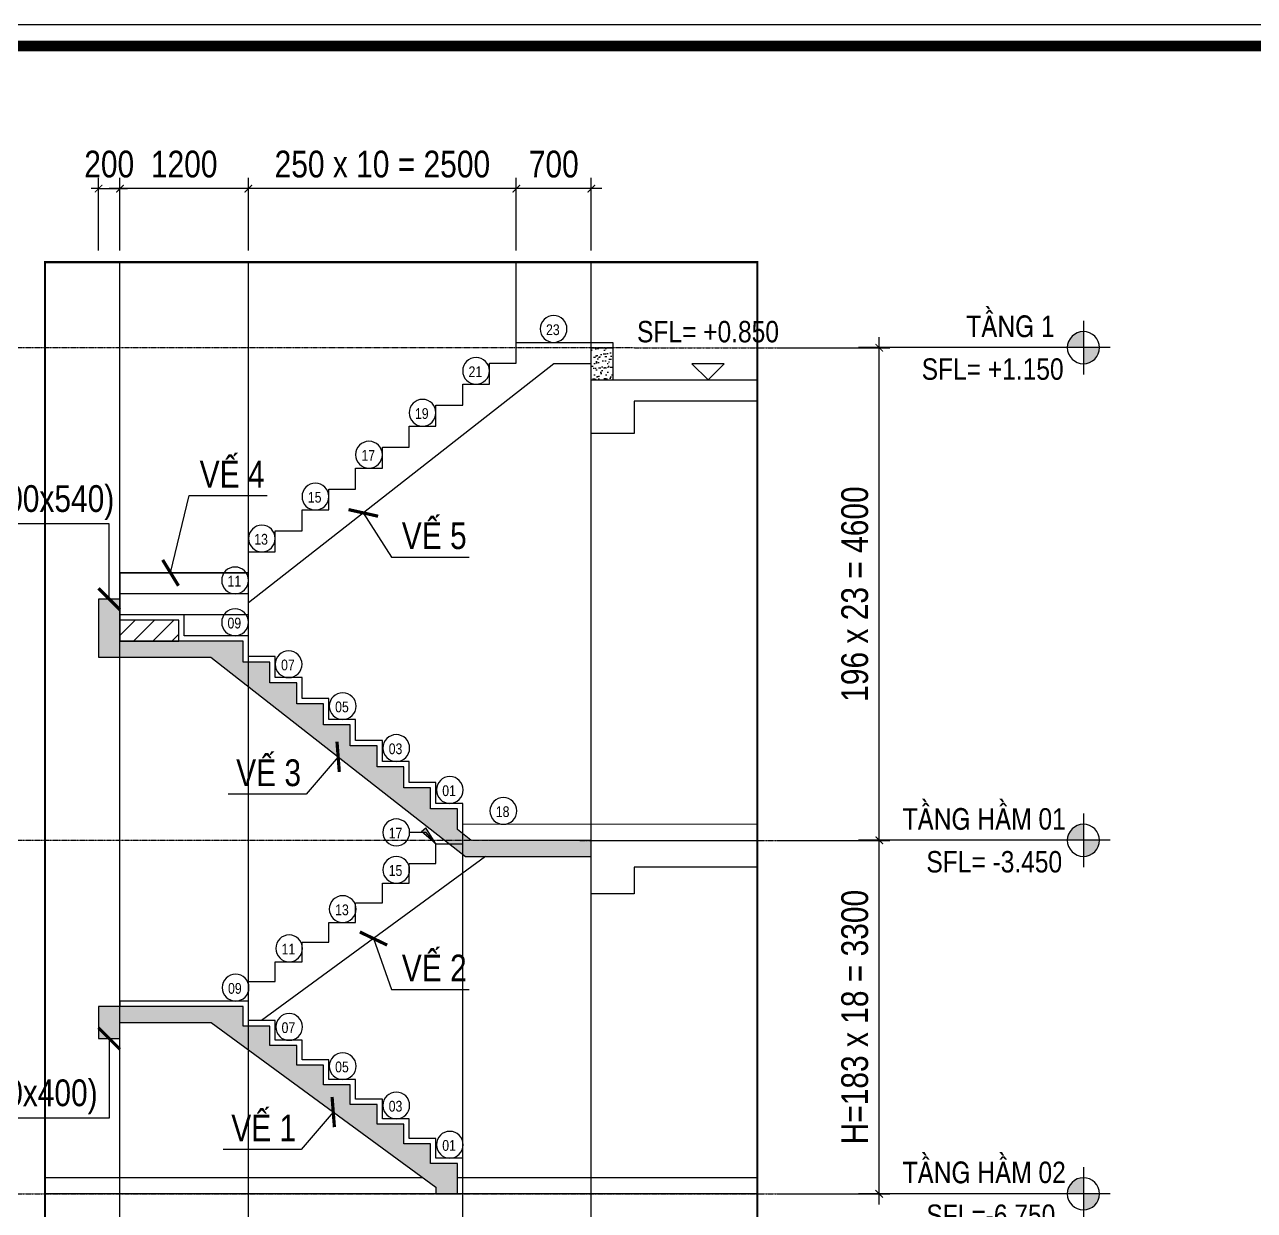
# Model space of a CAD drawing. Header units: millimetres. Extents: x 379264 to 1158416, y -283062 to 356890.
# Drawn here: x 1042587 to 1048327, y -7738 to -2202 of the extents above; entities that cross this region are included whole.
import ezdxf
from ezdxf.enums import TextEntityAlignment as Align

# ---------------------------------------------------------------- set-up
doc = ezdxf.new("R2010")
doc.units = ezdxf.units.MM
for name, pattern in [('CENTER', [2, 1.25, -0.25, 0.25, -0.25]), ('CHI TIET THANG SAN VUON$0$HIDDEN', [0.375, 0.25, -0.125]), ('DASHED2', [0.375, 0.25, -0.125])]:
    doc.linetypes.add(name, pattern=pattern)
for name, color, linetype in [('01PM. TEXT A', 3, 'Continuous'), ('02PM. TEXT B', 4, 'Continuous'), ('04PM. THIN', 7, 'Continuous'), ('05PM. FRAME', 4, 'Continuous'), ('11PM. DIM', 2, 'Continuous'), ('12PM. GRID', 8, 'CENTER'), ('13PM. HATCH', 8, 'Continuous'), ('CHI TIET THANG SAN VUON$0$Hatch vat lieu', 252, 'Continuous'), ('CHI TIET THANG SAN VUON$0$Number Step', 94, 'Continuous')]:
    doc.layers.add(name, color=color, linetype=linetype)
doc.styles.add('[PMDC2013]STYLE', font='arial.ttf', dxfattribs={"width": 0.8})
doc.styles.add('BLOCK A - CHI TIET THANG 1$0$VNI-HelveC', font='VHELVCN_0.TTF')
doc.styles.add('CHI TIET THANG SAN VUON$0$VNI-HelveC', font='VHELVCN_0.TTF')
doc.styles.add('CHI TIET THANG SAN VUON$0$VNI-HelveCB', font='VHELVCB_0.TTF')
doc.dimstyles.new('BLOCK A - CHI TIET THANG 1$0$Dim 50 (A1-A2)', dxfattribs={"dimscale": 50, "dimtxt": 2.5, "dimasz": 0.7, "dimexe": 1, "dimexo": 1, "dimgap": 1, "dimtad": 1, "dimdec": 0, "dimzin": 12, "dimdsep": 46, "dimtxsty": '[PMDC2013]STYLE', "dimblk": 'ARCHTICK', "dimcen": 0, "dimdle": 1, "dimclrd": 2, "dimclre": 2, "dimclrt": 4, "dimadec": 0, "dimazin": 0, "dimtfac": 1, "dimtdec": 0, "dimtix": 1, "dimtmove": 2, "dimatfit": 3, "dimldrblk": 'ARCHTICK', "dimfxl": 1, "dimtolj": 1, "dimtzin": 0, "dimarcsym": 0})
doc.dimstyles.new('CHI TIET THANG SAN VUON$0$Dim 50 (A1-A2)', dxfattribs={"dimscale": 50, "dimtxt": 2, "dimasz": 0.7, "dimexe": 0, "dimexo": 1, "dimgap": 1, "dimtad": 1, "dimdec": 0, "dimzin": 12, "dimdsep": 46, "dimtxsty": 'CHI TIET THANG SAN VUON$0$VNI-HelveC', "dimblk": 'CHI TIET THANG SAN VUON$0$_Dot', "dimcen": 1, "dimclrd": 256, "dimclre": 256, "dimclrt": 3, "dimadec": 0, "dimazin": 0, "dimtfac": 1, "dimtdec": 0, "dimtix": 1, "dimtmove": 2, "dimatfit": 3, "dimldrblk": 'CHI TIET THANG SAN VUON$0$HTT Arrow 30', "dimfxl": 1, "dimtfill": 1, "dimtolj": 1, "dimtzin": 0, "dimarcsym": 0})
pattern_1 = [(82.5, (1016423.135, -6886.445), (-26.8036, 25.106512), [0, -28.956, 0, -32.385, 0, -30.95625]), (52.5, (1016423.135, -6886.445), (-14.17582, 61.85496), [0, -15.621, 0, -26.0985, 0, -10.00125]), (12.5, (1016406.567, -6903.014), (41.872487, 42.024923), [0, -9.525, 0, -34.29, 0, -44.7675]), (2.5, (1016406.567, -6903.014), (28.67108, 52.31631), [0, -4.7625, 0, -22.479, 0, -25.7175])]

# ---------------------------------------------------------------- blocks, each defined once
blk = doc.blocks.new('CHI TIET THANG SAN VUON$0$_Dot')
at = {"color": 0, "linetype": 'ByBlock', "lineweight": -2}
blk.add_line((-0.5, 0), (-1, 0), dxfattribs=at)
at = {"color": 0, "linetype": 'ByBlock', "const_width": 0.5}
blk.add_lwpolyline([(-0.25, 0, 1), (0.25, 0, 1)], format="xyb", close=True, dxfattribs=at)
blk = doc.blocks.new('CHI TIET THANG SAN VUON$0$HTT Arrow 30')
blk.add_hatch(color=256).paths.add_polyline_path([(-2.5, 0.375), (-2.5, -0.375), (0, 0)])
at = {"color": 0, "linetype": 'ByBlock', "lineweight": -2}
for p, q in [((0, 0), (-2.5, 0.375)), ((-2.5, -0.375), (-2.5, 0.375)), ((0, 0), (-2.5, -0.375))]:
    blk.add_line(p, q, dxfattribs=at)
blk = doc.blocks.new('CHI TIET THANG SAN VUON$0$Number Step')
at = {"color": 0, "linetype": 'ByBlock'}
blk.add_circle((0, 0), 2.5, dxfattribs=at)
at = {"color": 0, "linetype": 'ByBlock', "lineweight": -2, "style": 'CHI TIET THANG SAN VUON$0$VNI-HelveCB'}
blk.add_attdef('TEXT', text='', height=2, dxfattribs=at).set_placement((0, 0), align=Align.MIDDLE)
blk = doc.blocks.new('_ArchTick')
at = {"color": 0, "linetype": 'ByBlock', "const_width": 0.15}
blk.add_lwpolyline([(-0.5, -0.5), (0.5, 0.5)], dxfattribs=at)
blk = doc.blocks.new('*D1230')
at = {"layer": '11PM. DIM', "color": 2, "lineweight": -2, "transparency": 16777216}
for p, q in [((1046576, -6060.8), (1046576, -3660.9)), ((1046111.6, -3710.9), (1046626, -3710.9)), ((1046111.6, -6010.8), (1046626, -6010.8))]:
    blk.add_line(p, q, dxfattribs=at)
at = {"layer": 'Defpoints', "color": 0, "transparency": 16777216}
for p in [(1046061.6, -3710.9), (1046576, -3710.9), (1046061.6, -6010.8)]:
    blk.add_point(p, dxfattribs=at)
at = {"layer": '11PM. DIM', "color": 2, "lineweight": -2, "transparency": 16777216, "xscale": 35, "yscale": 35, "zscale": 35}
for p, rotation in [((1046576, -3710.9), 90), ((1046576, -6010.8), 270)]:
    blk.add_blockref('_ArchTick', p, dxfattribs=dict(at, rotation=rotation))
at = {"layer": '11PM. DIM', "color": 4, "transparency": 16777216, "insert": (1046462.1, -4860.9), "char_height": 125, "attachment_point": 5, "rotation": 90, "style": '[PMDC2013]STYLE'}
blk.add_mtext('\\A1;196 x 23 = 4600', dxfattribs=at)
blk = doc.blocks.new('BLOCK A - CHI TIET THANG 1$0$Level')
at = {"linetype": 'ByBlock'}
h = blk.add_hatch(color=0, dxfattribs=at)
h.paths.add_polyline_path([(0, 1.5), (0, 0), (1.5, 0, 0.414214)])
h.paths.add_polyline_path([(0, 0), (-1.5, 0, 0.414214), (0, -1.5)])
at = {"color": 0, "linetype": 'ByBlock'}
for p, q in [((0, 2.5), (0, -2.5)), ((-2.5, 0), (21, 0))]:
    blk.add_line(p, q, dxfattribs=at)
blk.add_circle((0, 0), 1.5, dxfattribs=at)
at = {"color": 0, "linetype": 'ByBlock', "lineweight": -2, "style": 'BLOCK A - CHI TIET THANG 1$0$VNI-HelveC'}
for tag, p in [('FLOOR', (2.5, 1)), ('LEVEL', (2.5, -3))]:
    blk.add_attdef(tag, p, '', height=2, dxfattribs=at)
blk = doc.blocks.new('*D1231')
at = {"layer": '11PM. DIM', "color": 2, "lineweight": -2, "transparency": 16777216}
for p, q in [((1046576, -7710.8), (1046576, -5960.8)), ((1046111.6, -6010.8), (1046626, -6010.8)), ((1046111.6, -7660.8), (1046626, -7660.8))]:
    blk.add_line(p, q, dxfattribs=at)
at = {"layer": 'Defpoints', "color": 0, "transparency": 16777216}
for p in [(1046061.6, -6010.8), (1046576, -6010.8), (1046061.6, -7660.8)]:
    blk.add_point(p, dxfattribs=at)
at = {"layer": '11PM. DIM', "color": 2, "lineweight": -2, "transparency": 16777216, "xscale": 35, "yscale": 35, "zscale": 35}
for p, rotation in [((1046576, -6010.8), 90), ((1046576, -7660.8), 270)]:
    blk.add_blockref('_ArchTick', p, dxfattribs=dict(at, rotation=rotation))
at = {"layer": '11PM. DIM', "color": 4, "transparency": 16777216, "insert": (1046462.1, -6835.8), "char_height": 125, "attachment_point": 5, "rotation": 90, "style": '[PMDC2013]STYLE'}
blk.add_mtext('\\A1;H=183 x 18 = 3300', dxfattribs=at)
blk = doc.blocks.new('CHI TIET THANG SAN VUON$0$Text P3')
at = {"color": 0, "linetype": 'ByBlock', "lineweight": -2}
blk.add_lwpolyline([(0, 0), (-1.5, 1.5), (1.5, 1.5), (0, 0)], dxfattribs=at)
at = {"color": 0, "linetype": 'ByBlock', "lineweight": -2, "style": 'CHI TIET THANG SAN VUON$0$VNI-HelveC'}
for tag, p in [('TEXT1', (0, 11.5)), ('TEXT2', (0, 8)), ('TEXT3', (0, 4.5))]:
    blk.add_attdef(tag, text='', height=2, dxfattribs=at).set_placement(p, align=Align.MIDDLE_CENTER)
blk = doc.blocks.new('*D1236')
at = {"layer": '11PM. DIM', "color": 2, "lineweight": -2, "transparency": 16777216}
for p, q in [((1044881.6, -3256.4), (1044881.6, -2918.2)), ((1045231.6, -3256.4), (1045231.6, -2918.2)), ((1045281.6, -2968.2), (1044831.6, -2968.2))]:
    blk.add_line(p, q, dxfattribs=at)
at = {"layer": 'Defpoints', "color": 0, "transparency": 16777216}
for p in [(1044881.6, -2968.2), (1044881.6, -3306.4), (1045231.6, -3306.4)]:
    blk.add_point(p, dxfattribs=at)
at = {"layer": '11PM. DIM', "color": 2, "lineweight": -2, "transparency": 16777216, "xscale": 35, "yscale": 35, "zscale": 35, "rotation": 180}
blk.add_blockref('_ArchTick', (1044881.6, -2968.2), dxfattribs=at)
at = {"layer": '11PM. DIM', "color": 2, "lineweight": -2, "transparency": 16777216, "xscale": 35, "yscale": 35, "zscale": 35}
blk.add_blockref('_ArchTick', (1045231.6, -2968.2), dxfattribs=at)
at = {"layer": '11PM. DIM', "color": 4, "transparency": 16777216, "insert": (1045056.6, -2854.3), "char_height": 125, "attachment_point": 5, "style": '[PMDC2013]STYLE'}
blk.add_mtext('\\A1;700', dxfattribs=at)
blk = doc.blocks.new('*D1237')
at = {"layer": '11PM. DIM', "color": 2, "lineweight": -2, "transparency": 16777216}
for p, q in [((1043631.6, -3256.3), (1043631.6, -2918.2)), ((1044881.6, -3256.3), (1044881.6, -2918.2)), ((1044931.6, -2968.2), (1043581.6, -2968.2))]:
    blk.add_line(p, q, dxfattribs=at)
at = {"layer": 'Defpoints', "color": 0, "transparency": 16777216}
for p in [(1043631.6, -2968.2), (1043631.6, -3306.3), (1044881.6, -3306.3)]:
    blk.add_point(p, dxfattribs=at)
at = {"layer": '11PM. DIM', "color": 2, "lineweight": -2, "transparency": 16777216, "xscale": 35, "yscale": 35, "zscale": 35, "rotation": 180}
blk.add_blockref('_ArchTick', (1043631.6, -2968.2), dxfattribs=at)
at = {"layer": '11PM. DIM', "color": 2, "lineweight": -2, "transparency": 16777216, "xscale": 35, "yscale": 35, "zscale": 35}
blk.add_blockref('_ArchTick', (1044881.6, -2968.2), dxfattribs=at)
at = {"layer": '11PM. DIM', "color": 4, "transparency": 16777216, "insert": (1044256.6, -2854.3), "char_height": 125, "attachment_point": 5, "style": '[PMDC2013]STYLE'}
blk.add_mtext('\\A1;250 x 10 = 2500', dxfattribs=at)
blk = doc.blocks.new('*D1238')
at = {"layer": '11PM. DIM', "color": 2, "lineweight": -2, "transparency": 16777216}
for p, q in [((1043031.6, -3256.3), (1043031.6, -2918.2)), ((1043631.6, -3256.3), (1043631.6, -2918.2)), ((1043681.6, -2968.2), (1042981.6, -2968.2))]:
    blk.add_line(p, q, dxfattribs=at)
at = {"layer": 'Defpoints', "color": 0, "transparency": 16777216}
for p in [(1043031.6, -2968.2), (1043031.6, -3306.3), (1043631.6, -3306.3)]:
    blk.add_point(p, dxfattribs=at)
at = {"layer": '11PM. DIM', "color": 2, "lineweight": -2, "transparency": 16777216, "xscale": 35, "yscale": 35, "zscale": 35, "rotation": 180}
blk.add_blockref('_ArchTick', (1043031.6, -2968.2), dxfattribs=at)
at = {"layer": '11PM. DIM', "color": 2, "lineweight": -2, "transparency": 16777216, "xscale": 35, "yscale": 35, "zscale": 35}
blk.add_blockref('_ArchTick', (1043631.6, -2968.2), dxfattribs=at)
at = {"layer": '11PM. DIM', "color": 4, "transparency": 16777216, "insert": (1043331.6, -2854.3), "char_height": 125, "attachment_point": 5, "style": '[PMDC2013]STYLE'}
blk.add_mtext('\\A1;1200', dxfattribs=at)
blk = doc.blocks.new('*D1239')
at = {"layer": '11PM. DIM', "color": 2, "lineweight": -2, "transparency": 16777216}
for p, q in [((1042931.6, -3256.3), (1042931.6, -2918.2)), ((1043031.6, -3256.3), (1043031.6, -2918.2)), ((1042931.6, -2968.2), (1042896.6, -2968.2)), ((1042931.6, -2968.2), (1043031.6, -2968.2)), ((1043031.6, -2968.2), (1043066.6, -2968.2))]:
    blk.add_line(p, q, dxfattribs=at)
at = {"layer": 'Defpoints', "color": 0, "transparency": 16777216}
for p in [(1043031.6, -2968.2), (1042931.6, -3306.3), (1043031.6, -3306.3)]:
    blk.add_point(p, dxfattribs=at)
at = {"layer": '11PM. DIM', "color": 2, "lineweight": -2, "transparency": 16777216, "xscale": 35, "yscale": 35, "zscale": 35}
blk.add_blockref('_ArchTick', (1042931.6, -2968.2), dxfattribs=at)
at = {"layer": '11PM. DIM', "color": 2, "lineweight": -2, "transparency": 16777216, "xscale": 35, "yscale": 35, "zscale": 35, "rotation": 180}
blk.add_blockref('_ArchTick', (1043031.6, -2968.2), dxfattribs=at)
at = {"layer": '11PM. DIM', "color": 4, "transparency": 16777216, "insert": (1042981.6, -2854.3), "char_height": 125, "attachment_point": 5, "style": '[PMDC2013]STYLE'}
blk.add_mtext('\\A1;200', dxfattribs=at)
blk = doc.blocks.new('CHG_XX_Khung ten')
blk.add_lwpolyline([(15, 579), (826, 579), (826, 15), (15, 15)], close=True)
at = {"color": 4, "linetype": 'Continuous', "const_width": 1}
blk.add_lwpolyline([(17, 577), (824, 577), (824, 17), (17, 17)], close=True, dxfattribs=at)

msp = doc.modelspace()

# ---------------------------------------------------------------- hatches: boundary and pattern name
at = {"layer": '13PM. HATCH'}
h = msp.add_hatch(dxfattribs=at)
h.set_pattern_fill('AR-SAND', color=256, scale=0.75, angle=45, style=0)
h.set_pattern_definition(pattern_1)
h.paths.add_polyline_path([(1045331.61, -3710.7), (1045231.61, -3710.7), (1045231.61, -3860.7), (1045331.61, -3860.7)])
h = msp.add_hatch(dxfattribs=at)
h.set_pattern_fill('AR-SAND', color=256, scale=0.75, angle=45, style=0)
h.set_pattern_definition(pattern_1)
h.paths.add_polyline_path([(1042931.61, -5155.26), (1043031.61, -5155.26), (1043455.75, -5155.26), (1044644.64, -6085.7), (1045231.61, -6085.7), (1045231.61, -6010.7), (1044756.61, -6010.7), (1044670.21, -6010.48), (1044606.61, -5960.7), (1044606.61, -5862.87), (1044481.61, -5862.87), (1044481.61, -5765.05), (1044356.61, -5765.05), (1044356.61, -5667.22), (1044231.61, -5667.22), (1044231.61, -5569.39), (1044106.61, -5569.39), (1044106.61, -5471.57), (1043981.61, -5471.57), (1043981.61, -5373.74), (1043856.61, -5373.74), (1043856.61, -5275.92), (1043731.61, -5275.92), (1043731.61, -5178.09), (1043606.61, -5178.09), (1043606.61, -5080.26), (1043031.61, -5080.26), (1043031.61, -4884.61), (1042931.61, -4884.61)])
h = msp.add_hatch(dxfattribs=at)
h.set_pattern_fill('ANSI31', color=256, scale=20, style=0)
h.set_pattern_definition([(45, (140443.336, 207885.46), (-44.9012806, 44.9012806), [])])
h.paths.add_polyline_path([(1043306.61, -4982.44), (1043031.61, -4982.44), (1043031.61, -5080.26), (1043306.61, -5080.26)])
h = msp.add_hatch(dxfattribs=at)
h.set_pattern_fill('AR-SAND', color=256, scale=0.75, angle=45, style=0)
h.set_pattern_definition(pattern_1)
edge = h.paths.add_edge_path()
edge.add_line((1042931.61, -6935.7), (1043031.61, -6935.7))
edge.add_line((1043031.61, -6935.7), (1043031.61, -6860.7))
edge.add_line((1043031.61, -6860.7), (1043457.05, -6860.7))
edge.add_line((1043457.05, -6860.7), (1044506.61, -7630.37))
edge.add_line((1044506.61, -7630.37), (1044506.61, -7660.7))
edge.add_line((1044506.61, -7660.7), (1044606.61, -7660.7))
edge.add_line((1044606.61, -7660.7), (1044606.61, -7519.03))
edge.add_line((1044606.61, -7519.03), (1044481.61, -7519.03))
edge.add_line((1044481.61, -7519.03), (1044481.61, -7427.37))
edge.add_line((1044481.61, -7427.37), (1044356.61, -7427.37))
edge.add_line((1044356.61, -7427.37), (1044356.61, -7335.7))
edge.add_line((1044356.61, -7335.7), (1044231.61, -7335.7))
edge.add_line((1044231.61, -7335.7), (1044231.61, -7244.03))
edge.add_line((1044231.61, -7244.03), (1044106.61, -7244.03))
edge.add_line((1044106.61, -7244.03), (1044106.61, -7152.37))
edge.add_line((1044106.61, -7152.37), (1043981.61, -7152.37))
edge.add_line((1043981.61, -7152.37), (1043981.61, -7060.7))
edge.add_line((1043981.61, -7060.7), (1043856.61, -7060.7))
edge.add_line((1043856.61, -7060.7), (1043856.61, -6969.03))
edge.add_line((1043856.61, -6969.03), (1043731.61, -6969.03))
edge.add_line((1043731.61, -6969.03), (1043731.61, -6877.37))
edge.add_line((1043731.61, -6877.37), (1043606.61, -6877.37))
edge.add_line((1043606.61, -6877.37), (1043606.61, -6785.7))
edge.add_line((1043606.61, -6785.7), (1042931.61, -6785.7))
edge.add_line((1042931.61, -6785.7), (1042931.61, -6935.7))
edge.add_line((1042931.61, -6935.7), (1043031.61, -6935.7))
edge.add_line((1043031.61, -6935.7), (1043031.61, -6860.7))

# ---------------------------------------------------------------- linework, layer by layer
at = {"linetype": 'CHI TIET THANG SAN VUON$0$HIDDEN', "ltscale": 10, "const_width": 10}
msp.add_lwpolyline([(1042681.81, -8035.7), (1046006.61, -8035.7), (1046006.61, -3311.41), (1042681.81, -3311.41)], close=True, dxfattribs=at)
at = {"layer": '05PM. FRAME', "ltscale": 0.25}
msp.add_line((1046006.61, -7660.7), (1042681.81, -7660.7), dxfattribs=at)
for points in [[(1045231.61, -3860.7), (1045231.61, -3710.7), (1045331.61, -3710.7), (1045331.61, -3860.7)], [(1046006.61, -3960.7), (1045431.61, -3960.7), (1045431.61, -4110.7), (1045231.61, -4110.7), (1045231.61, -3860.7), (1046006.61, -3860.7)], [(1042931.61, -5155.26), (1043031.61, -5155.26), (1043031.61, -5155.26), (1043455.75, -5155.26), (1044644.64, -6085.7), (1045231.61, -6085.7), (1045231.61, -6010.7), (1044756.61, -6010.7), (1044670.21, -6010.48), (1044606.61, -5960.7), (1044606.61, -5862.87), (1044481.61, -5862.87), (1044481.61, -5765.05), (1044356.61, -5765.05), (1044356.61, -5667.22), (1044231.61, -5667.22), (1044231.61, -5569.39), (1044106.61, -5569.39), (1044106.61, -5471.57), (1043981.61, -5471.57), (1043981.61, -5373.74), (1043856.61, -5373.74), (1043856.61, -5275.92), (1043731.61, -5275.92), (1043731.61, -5178.09), (1043606.61, -5178.09), (1043606.61, -5080.26), (1043031.61, -5080.26), (1043031.61, -4884.61), (1042931.61, -4884.61), (1042931.61, -5155.26)], [(1046006.61, -6135.7), (1045431.61, -6135.7), (1045431.61, -6260.7), (1045231.61, -6260.7), (1045231.61, -6010.7), (1046006.61, -6010.7)], [(1042931.61, -6935.7), (1043031.61, -6935.7), (1043031.61, -6860.7), (1043457.05, -6860.7), (1044506.61, -7630.37), (1044506.61, -7660.7), (1044606.61, -7660.7), (1044606.61, -7519.03), (1044481.61, -7519.03), (1044481.61, -7427.37), (1044356.61, -7427.37), (1044356.61, -7335.7), (1044231.61, -7335.7), (1044231.61, -7244.03), (1044106.61, -7244.03), (1044106.61, -7152.37), (1043981.61, -7152.37), (1043981.61, -7060.7), (1043856.61, -7060.7), (1043856.61, -6969.03), (1043731.61, -6969.03), (1043731.61, -6877.37), (1043606.61, -6877.37), (1043606.61, -6785.7), (1042931.61, -6785.7), (1042931.61, -6935.7), (1043031.61, -6935.7), (1043031.61, -6860.7)]]:
    msp.add_lwpolyline(points, dxfattribs=at)
msp.add_lwpolyline([(1043306.61, -4982.44), (1043031.61, -4982.44), (1043031.61, -5080.26), (1043306.61, -5080.26)], close=True, dxfattribs=at)
at = {"layer": '12PM. GRID', "ltscale": 3}
for p, q in [((1042291.69, -3710.2), (1046562.91, -3710.7)), ((1042291.69, -6010.2), (1046562.91, -6010.7)), ((1042291.69, -7660.2), (1046562.91, -7660.7))]:
    msp.add_line(p, q, dxfattribs=at)
at = {"layer": '12PM. GRID', "linetype": 'DASHED2', "ltscale": 3}
for points in [[(1043031.61, -8032.39), (1043031.61, -3311.41)], [(1043631.61, -8032.39), (1043631.61, -3311.41)], [(1044881.61, -3685.7), (1044881.61, -3311.41)], [(1045231.61, -8032.39), (1045231.61, -3311.41)], [(1044631.61, -8032.39), (1044631.61, -5837.87)]]:
    msp.add_lwpolyline(points, dxfattribs=at)
at = {"layer": '13PM. HATCH'}
for points in [[(1043031.61, -4761.79), (1043631.61, -4761.79), (1043631.61, -4663.96), (1043756.61, -4663.96), (1043756.61, -4566.13), (1043881.61, -4566.13), (1043881.61, -4468.31), (1044006.61, -4468.31), (1044006.61, -4370.48), (1044131.61, -4370.48), (1044131.61, -4272.66), (1044256.61, -4272.66), (1044256.61, -4174.83), (1044381.61, -4174.83), (1044381.61, -4077), (1044506.61, -4077), (1044506.61, -3979.18), (1044631.61, -3979.18), (1044631.61, -3881.35), (1044756.61, -3881.35), (1044756.61, -3783.52), (1044881.61, -3783.52), (1044881.61, -3685.7), (1045331.61, -3685.7), (1045331.61, -3710.7)], [(1045231.61, -3785.7), (1045057.47, -3785.7), (1043631.61, -4901.59)], [(1043631.61, -5055.26), (1043631.61, -4761.79), (1043031.61, -4761.79), (1043031.61, -5055.26)], [(1043631.61, -4859.61), (1043031.61, -4859.61)], [(1043631.61, -4957.44), (1043031.61, -4957.44)], [(1046004.97, -5935.7), (1044631.61, -5935.94), (1044631.61, -5837.87), (1044506.61, -5837.87), (1044506.61, -5740.05), (1044381.61, -5740.05), (1044381.61, -5642.22), (1044256.61, -5642.22), (1044256.61, -5544.39), (1044131.61, -5544.39), (1044131.61, -5446.57), (1044006.61, -5446.57), (1044006.61, -5348.74), (1043881.61, -5348.74), (1043881.61, -5250.92), (1043756.61, -5250.92), (1043756.61, -5153.09), (1043631.61, -5153.09), (1043631.61, -5055.26), (1043331.61, -5055.26), (1043331.61, -4957.44), (1043031.61, -4957.44), (1043031.61, -5055.26)], [(1043631.61, -6760.7), (1043631.61, -6669.03), (1043756.61, -6669.03), (1043756.61, -6577.37), (1043881.61, -6577.37), (1043881.61, -6485.7), (1044006.61, -6485.7), (1044006.61, -6394.03), (1044131.61, -6394.03), (1044131.61, -6302.37), (1044256.61, -6302.37), (1044256.61, -6210.7), (1044381.61, -6210.7), (1044381.61, -6119.03), (1044506.61, -6119.03), (1044506.61, -6027.37), (1044631.61, -6027.37), (1044631.61, -5935.7)], [(1044737.98, -6085.7), (1043692.52, -6852.37)], [(1044631.61, -7585.7), (1044631.61, -7494.03), (1044506.61, -7494.03), (1044506.61, -7402.37), (1044381.61, -7402.37), (1044381.61, -7310.7), (1044256.61, -7310.7), (1044256.61, -7219.03), (1044131.61, -7219.03), (1044131.61, -7127.37), (1044006.61, -7127.37), (1044006.61, -7035.7), (1043881.61, -7035.7), (1043881.61, -6944.03), (1043756.61, -6944.03), (1043756.61, -6852.37), (1043631.61, -6852.37), (1043631.61, -6760.7), (1043031.61, -6760.7), (1043031.61, -6785.7)], [(1044445.69, -7585.7), (1042681.81, -7585.7)], [(1046006.61, -7585.7), (1044606.61, -7585.7)]]:
    msp.add_lwpolyline(points, dxfattribs=at)
at = {"layer": 'CHI TIET THANG SAN VUON$0$Hatch vat lieu'}
msp.add_lwpolyline([(1043631.61, -4761.79), (1043631.61, -4213.96)], dxfattribs=at)

# ---------------------------------------------------------------- block references
at = {"layer": '02PM. TEXT B'}
ref = msp.add_blockref('BLOCK A - CHI TIET THANG 1$0$Level', (1047528.7, -3710.52), dxfattribs=dict(at, xscale=-50, yscale=50, zscale=50))
ref.add_attrib('LEVEL', 'SFL= +1.150', dxfattribs={"layer": '0', "color": 0, "linetype": 'ByBlock', "lineweight": -2, "height": 100, "style": 'BLOCK A - CHI TIET THANG 1$0$VNI-HelveC'}).set_placement((1046774.1, -3810.52), align=Align.MIDDLE_LEFT)
ref.add_attrib('FLOOR', 'TAÀNG 1', dxfattribs={"layer": '0', "color": 0, "linetype": 'ByBlock', "lineweight": -2, "height": 100, "style": 'BLOCK A - CHI TIET THANG 1$0$VNI-HelveC'}).set_placement((1046981.84, -3610.52), align=Align.MIDDLE_LEFT)
ref = msp.add_blockref('CHI TIET THANG SAN VUON$0$Text P3', (1045776.85, -3860.7), dxfattribs=dict(at, xscale=-50, yscale=50, zscale=50))
ref.add_attrib('TEXT3', 'SFL= +0.850', dxfattribs={"layer": '0', "color": 0, "linetype": 'ByBlock', "lineweight": -2, "height": 100, "style": 'CHI TIET THANG SAN VUON$0$VNI-HelveC'}).set_placement((1045776.58, -3635.7), align=Align.MIDDLE_CENTER)
ref = msp.add_blockref('BLOCK A - CHI TIET THANG 1$0$Level', (1047528.7, -6010.52), dxfattribs=dict(at, xscale=-50, yscale=50, zscale=50))
ref.add_attrib('LEVEL', 'SFL= -3.450', dxfattribs={"layer": '0', "color": 0, "linetype": 'ByBlock', "lineweight": -2, "height": 100, "style": 'BLOCK A - CHI TIET THANG 1$0$VNI-HelveC'}).set_placement((1046795.97, -6110.52), align=Align.MIDDLE_LEFT)
ref.add_attrib('FLOOR', 'TAÀNG HAÀM 01', dxfattribs={"layer": '0', "color": 0, "linetype": 'ByBlock', "lineweight": -2, "height": 100, "style": 'BLOCK A - CHI TIET THANG 1$0$VNI-HelveC'}).set_placement((1046684.77, -5910.52), align=Align.MIDDLE_LEFT)
ref = msp.add_blockref('BLOCK A - CHI TIET THANG 1$0$Level', (1047528.7, -7660.65), dxfattribs=dict(at, xscale=-50, yscale=50, zscale=50))
ref.add_attrib('LEVEL', 'SFL=-6.750', dxfattribs={"layer": '0', "color": 0, "linetype": 'ByBlock', "lineweight": -2, "height": 100, "style": 'BLOCK A - CHI TIET THANG 1$0$VNI-HelveC'}).set_placement((1046795.97, -7760.65), align=Align.MIDDLE_LEFT)
ref.add_attrib('FLOOR', 'TAÀNG HAÀM 02', dxfattribs={"layer": '0', "color": 0, "linetype": 'ByBlock', "lineweight": -2, "height": 100, "style": 'BLOCK A - CHI TIET THANG 1$0$VNI-HelveC'}).set_placement((1046684.77, -7560.65), align=Align.MIDDLE_LEFT)
at = {"layer": 'CHI TIET THANG SAN VUON$0$Number Step'}
ref = msp.add_blockref('CHI TIET THANG SAN VUON$0$Number Step', (1045055.78, -3623.2), dxfattribs=dict(at, xscale=-25, yscale=25, zscale=25, rotation=270))
ref.add_attrib('TEXT', '23', dxfattribs={"layer": '0', "color": 0, "linetype": 'ByBlock', "lineweight": -2, "height": 50, "style": 'CHI TIET THANG SAN VUON$0$VNI-HelveCB'}).set_placement((1045052.32, -3626.67), align=Align.MIDDLE)
ref = msp.add_blockref('CHI TIET THANG SAN VUON$0$Number Step', (1044694.11, -3818.85), dxfattribs=dict(at, xscale=-25, yscale=25, zscale=25, rotation=270))
ref.add_attrib('TEXT', '21', dxfattribs={"layer": '0', "color": 0, "linetype": 'ByBlock', "lineweight": -2, "height": 50, "style": 'CHI TIET THANG SAN VUON$0$VNI-HelveCB'}).set_placement((1044690.64, -3822.32), align=Align.MIDDLE)
ref = msp.add_blockref('CHI TIET THANG SAN VUON$0$Number Step', (1044444.11, -4014.5), dxfattribs=dict(at, xscale=-25, yscale=25, zscale=25, rotation=270))
ref.add_attrib('TEXT', '19', dxfattribs={"layer": '0', "color": 0, "linetype": 'ByBlock', "lineweight": -2, "height": 50, "style": 'CHI TIET THANG SAN VUON$0$VNI-HelveCB'}).set_placement((1044440.64, -4017.97), align=Align.MIDDLE)
ref = msp.add_blockref('CHI TIET THANG SAN VUON$0$Number Step', (1044194.11, -4210.16), dxfattribs=dict(at, xscale=-25, yscale=25, zscale=25, rotation=270))
ref.add_attrib('TEXT', '17', dxfattribs={"layer": '0', "color": 0, "linetype": 'ByBlock', "lineweight": -2, "height": 50, "style": 'CHI TIET THANG SAN VUON$0$VNI-HelveCB'}).set_placement((1044190.64, -4213.62), align=Align.MIDDLE)
ref = msp.add_blockref('CHI TIET THANG SAN VUON$0$Number Step', (1043944.11, -4405.81), dxfattribs=dict(at, xscale=-25, yscale=25, zscale=25, rotation=270))
ref.add_attrib('TEXT', '15', dxfattribs={"layer": '0', "color": 0, "linetype": 'ByBlock', "lineweight": -2, "height": 50, "style": 'CHI TIET THANG SAN VUON$0$VNI-HelveCB'}).set_placement((1043940.64, -4409.27), align=Align.MIDDLE)
ref = msp.add_blockref('CHI TIET THANG SAN VUON$0$Number Step', (1043694.11, -4601.46), dxfattribs=dict(at, xscale=-25, yscale=25, zscale=25, rotation=270))
ref.add_attrib('TEXT', '13', dxfattribs={"layer": '0', "color": 0, "linetype": 'ByBlock', "lineweight": -2, "height": 50, "style": 'CHI TIET THANG SAN VUON$0$VNI-HelveCB'}).set_placement((1043690.64, -4604.93), align=Align.MIDDLE)
ref = msp.add_blockref('CHI TIET THANG SAN VUON$0$Number Step', (1043569.11, -4797.11), dxfattribs=dict(at, xscale=-25, yscale=25, zscale=25, rotation=270))
ref.add_attrib('TEXT', '11', dxfattribs={"layer": '0', "color": 0, "linetype": 'ByBlock', "lineweight": -2, "height": 50, "style": 'CHI TIET THANG SAN VUON$0$VNI-HelveCB'}).set_placement((1043565.64, -4800.58), align=Align.MIDDLE)
ref = msp.add_blockref('CHI TIET THANG SAN VUON$0$Number Step', (1043569.11, -4992.76), dxfattribs=dict(at, xscale=-25, yscale=25, zscale=25, rotation=270))
ref.add_attrib('TEXT', '09', dxfattribs={"layer": '0', "color": 0, "linetype": 'ByBlock', "lineweight": -2, "height": 50, "style": 'CHI TIET THANG SAN VUON$0$VNI-HelveCB'}).set_placement((1043565.64, -4996.23), align=Align.MIDDLE)
ref = msp.add_blockref('CHI TIET THANG SAN VUON$0$Number Step', (1043819.11, -5188.42), dxfattribs=dict(at, xscale=-25, yscale=25, zscale=25, rotation=270))
ref.add_attrib('TEXT', '07', dxfattribs={"layer": '0', "color": 0, "linetype": 'ByBlock', "lineweight": -2, "height": 50, "style": 'CHI TIET THANG SAN VUON$0$VNI-HelveCB'}).set_placement((1043815.64, -5191.88), align=Align.MIDDLE)
ref = msp.add_blockref('CHI TIET THANG SAN VUON$0$Number Step', (1044071.42, -5384.07), dxfattribs=dict(at, xscale=-25, yscale=25, zscale=25, rotation=270))
ref.add_attrib('TEXT', '05', dxfattribs={"layer": '0', "color": 0, "linetype": 'ByBlock', "lineweight": -2, "height": 50, "style": 'CHI TIET THANG SAN VUON$0$VNI-HelveCB'}).set_placement((1044067.96, -5387.53), align=Align.MIDDLE)
ref = msp.add_blockref('CHI TIET THANG SAN VUON$0$Number Step', (1044321.42, -5579.72), dxfattribs=dict(at, xscale=-25, yscale=25, zscale=25, rotation=270))
ref.add_attrib('TEXT', '03', dxfattribs={"layer": '0', "color": 0, "linetype": 'ByBlock', "lineweight": -2, "height": 50, "style": 'CHI TIET THANG SAN VUON$0$VNI-HelveCB'}).set_placement((1044317.96, -5583.19), align=Align.MIDDLE)
ref = msp.add_blockref('CHI TIET THANG SAN VUON$0$Number Step', (1044571.42, -5775.42), dxfattribs=dict(at, xscale=-25, yscale=25, zscale=25, rotation=270))
ref.add_attrib('TEXT', '01', dxfattribs={"layer": '0', "color": 0, "linetype": 'ByBlock', "lineweight": -2, "height": 50, "style": 'CHI TIET THANG SAN VUON$0$VNI-HelveCB'}).set_placement((1044567.96, -5778.88), align=Align.MIDDLE)
ref = msp.add_blockref('CHI TIET THANG SAN VUON$0$Number Step', (1044821.42, -5873.2), dxfattribs=dict(at, xscale=-25, yscale=25, zscale=25, rotation=270))
ref.add_attrib('TEXT', '18', dxfattribs={"layer": '0', "color": 0, "linetype": 'ByBlock', "lineweight": -2, "height": 50, "style": 'CHI TIET THANG SAN VUON$0$VNI-HelveCB'}).set_placement((1044817.96, -5876.67), align=Align.MIDDLE)
ref = msp.add_blockref('CHI TIET THANG SAN VUON$0$Number Step', (1044321.42, -5973.24), dxfattribs=dict(at, xscale=-25, yscale=25, zscale=25, rotation=270))
ref.add_attrib('TEXT', '17', dxfattribs={"layer": '0', "color": 0, "linetype": 'ByBlock', "lineweight": -2, "height": 50, "style": 'CHI TIET THANG SAN VUON$0$VNI-HelveCB'}).set_placement((1044317.96, -5976.71), align=Align.MIDDLE)
ref = msp.add_blockref('CHI TIET THANG SAN VUON$0$Number Step', (1044321.42, -6148.24), dxfattribs=dict(at, xscale=-25, yscale=25, zscale=25, rotation=270))
ref.add_attrib('TEXT', '15', dxfattribs={"layer": '0', "color": 0, "linetype": 'ByBlock', "lineweight": -2, "height": 50, "style": 'CHI TIET THANG SAN VUON$0$VNI-HelveCB'}).set_placement((1044317.96, -6151.71), align=Align.MIDDLE)
ref = msp.add_blockref('CHI TIET THANG SAN VUON$0$Number Step', (1044071.42, -6331.58), dxfattribs=dict(at, xscale=-25, yscale=25, zscale=25, rotation=270))
ref.add_attrib('TEXT', '13', dxfattribs={"layer": '0', "color": 0, "linetype": 'ByBlock', "lineweight": -2, "height": 50, "style": 'CHI TIET THANG SAN VUON$0$VNI-HelveCB'}).set_placement((1044067.96, -6335.04), align=Align.MIDDLE)
ref = msp.add_blockref('CHI TIET THANG SAN VUON$0$Number Step', (1043821.42, -6514.91), dxfattribs=dict(at, xscale=-25, yscale=25, zscale=25, rotation=270))
ref.add_attrib('TEXT', '11', dxfattribs={"layer": '0', "color": 0, "linetype": 'ByBlock', "lineweight": -2, "height": 50, "style": 'CHI TIET THANG SAN VUON$0$VNI-HelveCB'}).set_placement((1043817.96, -6518.38), align=Align.MIDDLE)
ref = msp.add_blockref('CHI TIET THANG SAN VUON$0$Number Step', (1043571.42, -6698.24), dxfattribs=dict(at, xscale=-25, yscale=25, zscale=25, rotation=270))
ref.add_attrib('TEXT', '09', dxfattribs={"layer": '0', "color": 0, "linetype": 'ByBlock', "lineweight": -2, "height": 50, "style": 'CHI TIET THANG SAN VUON$0$VNI-HelveCB'}).set_placement((1043567.96, -6701.71), align=Align.MIDDLE)
ref = msp.add_blockref('CHI TIET THANG SAN VUON$0$Number Step', (1043821.42, -6881.58), dxfattribs=dict(at, xscale=-25, yscale=25, zscale=25, rotation=270))
ref.add_attrib('TEXT', '07', dxfattribs={"layer": '0', "color": 0, "linetype": 'ByBlock', "lineweight": -2, "height": 50, "style": 'CHI TIET THANG SAN VUON$0$VNI-HelveCB'}).set_placement((1043817.96, -6885.04), align=Align.MIDDLE)
ref = msp.add_blockref('CHI TIET THANG SAN VUON$0$Number Step', (1044071.42, -7064.91), dxfattribs=dict(at, xscale=-25, yscale=25, zscale=25, rotation=270))
ref.add_attrib('TEXT', '05', dxfattribs={"layer": '0', "color": 0, "linetype": 'ByBlock', "lineweight": -2, "height": 50, "style": 'CHI TIET THANG SAN VUON$0$VNI-HelveCB'}).set_placement((1044067.96, -7068.38), align=Align.MIDDLE)
ref = msp.add_blockref('CHI TIET THANG SAN VUON$0$Number Step', (1044321.42, -7248.24), dxfattribs=dict(at, xscale=-25, yscale=25, zscale=25, rotation=270))
ref.add_attrib('TEXT', '03', dxfattribs={"layer": '0', "color": 0, "linetype": 'ByBlock', "lineweight": -2, "height": 50, "style": 'CHI TIET THANG SAN VUON$0$VNI-HelveCB'}).set_placement((1044317.96, -7251.71), align=Align.MIDDLE)
ref = msp.add_blockref('CHI TIET THANG SAN VUON$0$Number Step', (1044571.42, -7431.58), dxfattribs=dict(at, xscale=-25, yscale=25, zscale=25, rotation=270))
ref.add_attrib('TEXT', '01', dxfattribs={"layer": '0', "color": 0, "linetype": 'ByBlock', "lineweight": -2, "height": 50, "style": 'CHI TIET THANG SAN VUON$0$VNI-HelveCB'}).set_placement((1044567.96, -7435.04), align=Align.MIDDLE)

# ---------------------------------------------------------------- texts
at = {"layer": '01PM. TEXT A', "style": '[PMDC2013]STYLE', "width": 0.8}
for s, p in [('DTa(200x540)', (1042112.37, -4477.51, -0.01)), ('DT(200x400)', (1042112.37, -7251.65, -0.01))]:
    msp.add_text(s, height=125, dxfattribs=at).set_placement(p)

# ---------------------------------------------------------------- dimensions: what is measured, and where the dimension line sits
at = {"layer": '11PM. DIM'}
dim = msp.add_linear_dim(base=(1043631.61, -2968.16), p1=(1044881.61, -3306.35), p2=(1043631.61, -3306.35), text='250 x 10 = <>', dimstyle='BLOCK A - CHI TIET THANG 1$0$Dim 50 (A1-A2)', override={"dimlfac": 2}, dxfattribs=at)
dim.commit()
dim.dimension.update_dxf_attribs({"geometry": '*D1237', "text_midpoint": (1044256.61, -2854.34)})
dim = msp.add_linear_dim(base=(1043031.6, -2968.16), p1=(1042931.6, -3306.35), p2=(1043031.6, -3306.35), angle=180, dimstyle='BLOCK A - CHI TIET THANG 1$0$Dim 50 (A1-A2)', override={"dimlfac": 2}, dxfattribs=at)
dim.commit()
dim.dimension.update_dxf_attribs({"geometry": '*D1239', "text_midpoint": (1042981.6, -2854.34)})
for base, p1, p2, picture, middle in [((1043031.6, -2968.16), (1043631.61, -3306.35), (1043031.6, -3306.35), '*D1238', (1043331.6, -2854.34)), ((1044881.61, -2968.17), (1045231.61, -3306.35), (1044881.61, -3306.35), '*D1236', (1045056.61, -2854.34))]:
    dim = msp.add_linear_dim(base=base, p1=p1, p2=p2, dimstyle='BLOCK A - CHI TIET THANG 1$0$Dim 50 (A1-A2)', override={"dimlfac": 2}, dxfattribs=at)
    dim.commit()
    dim.dimension.update_dxf_attribs({"geometry": picture, "text_midpoint": middle})
for base, p1, p2, text, picture, middle in [((1046575.98, -3710.92), (1046061.56, -6010.79), (1046061.56, -3710.92), '196 x 23 = <>', '*D1230', (1046462.11, -4860.86)), ((1046575.98, -6010.79), (1046061.56, -7660.79), (1046061.56, -6010.79), 'H=183 x 18 = <>', '*D1231', (1046462.11, -6835.79))]:
    dim = msp.add_linear_dim(base=base, p1=p1, p2=p2, angle=90, text=text, dimstyle='BLOCK A - CHI TIET THANG 1$0$Dim 50 (A1-A2)', override={"dimlfac": 2}, dxfattribs=at)
    dim.commit()
    dim.dimension.update_dxf_attribs({"geometry": picture, "text_midpoint": middle})

# ---------------------------------------------------------------- leaders
for points in [[(1042981.61, -4884.61), (1042981.61, -4533.6), (1042091.94, -4533.6)], [(1042981.61, -6935.7), (1042981.61, -7307.75), (1042091.94, -7307.75)]]:
    msp.add_leader(points, dimstyle='BLOCK A - CHI TIET THANG 1$0$Dim 50 (A1-A2)', override={"dimasz": 2, "dimlfac": 2}, dxfattribs=at)
at = {"layer": 'CHI TIET THANG SAN VUON$0$Number Step'}
msp.add_leader([(1044506.61, -6027.37), (1044460.25, -5973.24), (1044383.92, -5973.24)], dimstyle='CHI TIET THANG SAN VUON$0$Dim 50 (A1-A2)', override={"dimgap": 1, "dimtad": 0}, dxfattribs=at)
msp.add_leader([(1044506.61, -6027.37), (1044460.25, -5973.24), (1044383.92, -5973.24)], dimstyle='CHI TIET THANG SAN VUON$0$Dim 50 (A1-A2)', override={"dimgap": 1, "dimtad": 0}, dxfattribs=at)

# ---------------------------------------------------------------- next in the draw order: block references
at = {"layer": '04PM. THIN', "xscale": 50, "yscale": 50, "zscale": 50}
msp.add_blockref('CHG_XX_Khung ten', (1030279.92, -31152.33), dxfattribs=at)

# ---------------------------------------------------------------- next in the draw order: texts
at = {"layer": '01PM. TEXT A', "style": '[PMDC2013]STYLE', "width": 0.8}
for s, p in [('VẾ 4', (1043403.82, -4363.75, -0.01)), ('VẾ 5', (1044347.3, -4650.68, -0.01)), ('VẾ 3', (1043574.18, -5757.54, -0.01)), ('VẾ 2', (1044347.3, -6669.06, -0.01)), ('VẾ 1', (1043551.3, -7415.94, -0.01))]:
    msp.add_text(s, height=125, dxfattribs=at).set_placement(p)

# ---------------------------------------------------------------- next in the draw order: leaders
at = {"layer": '11PM. DIM'}
for points in [[(1043267.96, -4761.79), (1043355.03, -4401.14), (1043718.8, -4401.14)], [(1044167.71, -4482.03), (1044298.52, -4688.08), (1044662.28, -4688.08)], [(1044050.19, -5620.48), (1043900.8, -5794.93), (1043537.04, -5794.93)], [(1044215.25, -6469.03), (1044298.52, -6706.46), (1044662.28, -6706.46)], [(1044027.31, -7278.89), (1043877.92, -7453.34), (1043514.15, -7453.34)]]:
    msp.add_leader(points, dimstyle='BLOCK A - CHI TIET THANG 1$0$Dim 50 (A1-A2)', override={"dimasz": 2, "dimlfac": 2}, dxfattribs=at)

doc.saveas('drawing.dxf')
